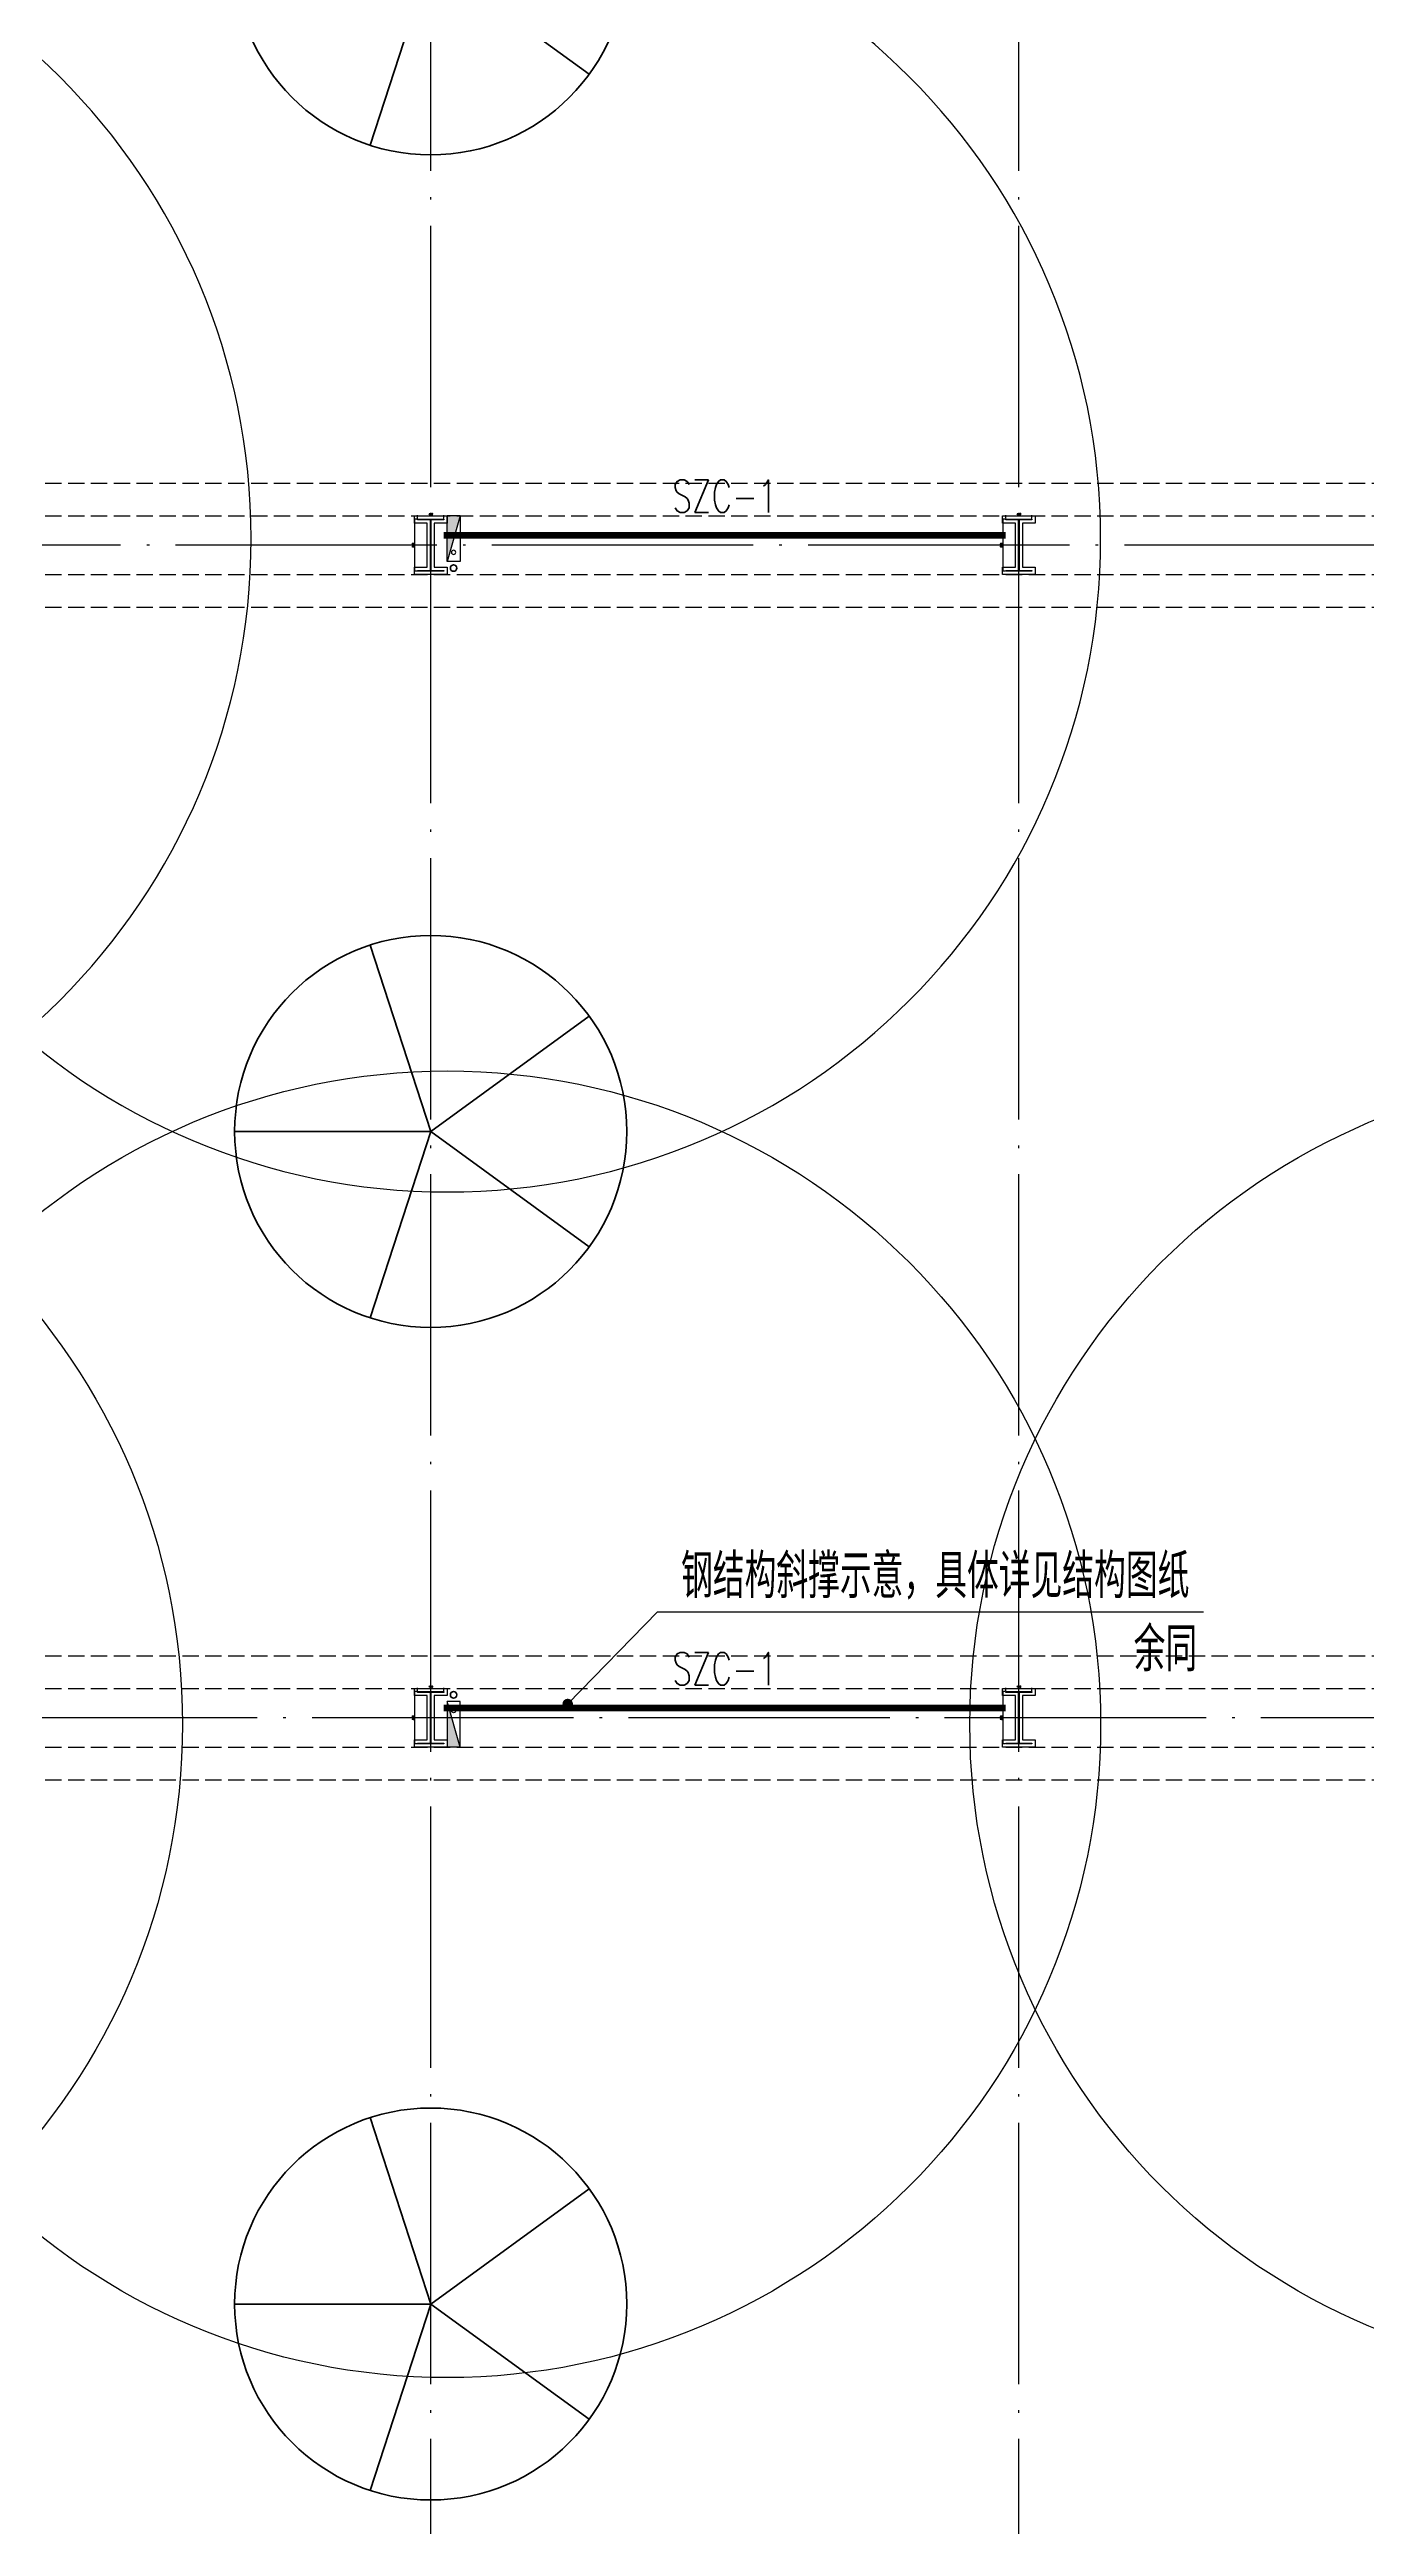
# Model space of a CAD drawing. Extents: x -1313754 to 847533, y 489853 to 941203.
# Drawn here: x -287687 to -267535, y 572440 to 610357 of the extents above; entities that cross this region are included whole.
import ezdxf
from ezdxf.enums import TextEntityAlignment as Align

# ---------------------------------------------------------------- set-up
doc = ezdxf.new("R2010")
doc.units = 0
doc.header["$LTSCALE"] = 1000
doc.header["$MEASUREMENT"] = 0
for name, pattern in [('CENTER', [2, 1.25, -0.25, 0.25, -0.25]), ('DASH', [0.35, 0.25, -0.1]), ('DOTE', [2.42, 2, -0.2, 0.02, -0.2])]:
    doc.linetypes.add(name, pattern=pattern)
doc.layers.get('Defpoints').update_dxf_attribs({"color": 210})
for name, color, linetype in [('A-AXIS-DOTE', 14, 'DOTE'), ('A-AXIS-DP', 126, 'Continuous'), ('A-HATCH-2', 251, 'Continuous'), ('A-LIN-V', 9, 'Continuous'), ('A-WINDOW', 140, 'Continuous'), ('AS-COLN', 6, 'Continuous'), ('AS-WALL', 40, 'Continuous'), ('DIM_SYMB', 3, 'Continuous'), ('PUB_TEXT', 7, 'Continuous'), ('SB_ZF消火栓', 10, 'Continuous'), ('SB_ZF消火栓M', 10, 'Continuous')]:
    doc.layers.add(name, color=color, linetype=linetype)
for name, color, linetype, lineweight in [('LG-ZF消防', 1, 'Continuous', 60), ('THIN', 7, 'Continuous', 0), ('柱间支撑', 6, 'CENTER', 0)]:
    doc.layers.add(name, color=color, linetype=linetype, lineweight=lineweight)
doc.styles.add('_TCH_DIM', font='SIMPLEX', dxfattribs={"bigfont": 'GBCBIG'})
doc.styles.add('_TCH_DIM_T3', font='SIMPLEX', dxfattribs={"width": 0.705882, "bigfont": 'GBCBIG'})
doc.styles.add('TSSD_Rein', font='tj-romans1.shx', dxfattribs={"width": 0.7, "bigfont": 'tj-hztxt.shx'})
doc.dimstyles.new('_TCH_ARCH&&10', dxfattribs={"dimtxt": 29.75, "dimasz": 10, "dimexe": 10, "dimexo": 10, "dimgap": 12.625, "dimtad": 1, "dimdec": 0, "dimzin": 0, "dimdsep": 46, "dimtxsty": '_TCH_DIM_T3', "dimblk": 'ARCHTICK', "dimcen": 0.09, "dimclrt": 7, "dimazin": 2, "dimtfac": 1, "dimtdec": 0, "dimtix": 1, "dimtmove": 2, "dimatfit": 3, "dimfxl": 0, "dimtolj": 1, "dimtzin": 0, "dimarcsym": 0})

# ---------------------------------------------------------------- blocks, each defined once
blk = doc.blocks.new('dote')
at = {"layer": 'A-AXIS-DOTE', "ltscale": 2}
for p, q in [((-52117.8, -264080), (-52117.8, -75950)), ((-61117.8, -264080), (-61117.8, -178600)), ((98696.4, -202050), (-97273.6, -202050)), ((100786.4, -220000), (-97273.6, -220000))]:
    blk.add_line(p, q, dxfattribs=at)
blk = doc.blocks.new('4324324')
at = {"layer": 'A-HATCH-2', "linetype": 'DASH'}
for p, q in [((-294754.2, 603720.1), (-128854.2, 603720.1)), ((-294754.2, 603220.1), (-128854.2, 603220.1)), ((-294754.2, 602320), (-128854.2, 602320)), ((-294754.2, 601820), (-128854.2, 601820)), ((-294754.2, 585770.1), (-128854.2, 585770.1)), ((-294754.2, 585270.1), (-128854.2, 585270.1)), ((-307354.2, 584369.9), (-128854.2, 584369.9)), ((-307354.2, 583869.9), (-128854.2, 583869.9))]:
    blk.add_line(p, q, dxfattribs=at)
blk = doc.blocks.new('w4324324')
at = {"layer": 'A-HATCH-2', "lineweight": 60}
for q in [(-1694760, 686605), (-1697614, 684532), (-1691907, 684532), (-1696524, 681178), (-1692997, 681178)]:
    blk.add_line((-1694760, 683605), q, dxfattribs=at)
blk.add_circle((-1694760, 683605), 3000, dxfattribs=at)
blk = doc.blocks.new('342343')
at = {"layer": 'A-LIN-V'}
for p in [(1048660, 81556), (1066610, 81556), (1084560, 81556)]:
    blk.add_blockref('w4324324', p, dxfattribs=at)
blk = doc.blocks.new('_ArchTick')
at = {"color": 0, "linetype": 'ByBlock', "const_width": 0.4}
blk.add_lwpolyline([(-0.5, -0.5), (0.5, 0.5)], dxfattribs=at)
blk = doc.blocks.new('*D1767')
at = {"layer": 'A-AXIS-DP', "color": 0, "lineweight": -2}
for p, q in [((-165054, 621030), (-165054, 621079)), ((-165054, 621069), (-164654, 621069)), ((-164654, 621030), (-164654, 621079))]:
    blk.add_line(p, q, dxfattribs=at)
at = {"layer": 'Defpoints', "color": 0}
for p in [(-165054, 621020), (-164654, 621069), (-164654, 621020)]:
    blk.add_point(p, dxfattribs=at)
at = {"layer": 'A-AXIS-DP', "color": 0, "lineweight": -2, "xscale": 10, "yscale": 10, "zscale": 10, "rotation": 180}
blk.add_blockref('_ArchTick', (-165054, 621069), dxfattribs=at)
at = {"layer": 'A-AXIS-DP', "color": 0, "lineweight": -2, "xscale": 10, "yscale": 10, "zscale": 10}
blk.add_blockref('_ArchTick', (-164654, 621069), dxfattribs=at)
at = {"layer": 'A-AXIS-DP', "color": 7, "insert": (-164854, 621096), "char_height": 29.8, "attachment_point": 5, "style": '_TCH_DIM_T3'}
blk.add_mtext('\\A1;400', dxfattribs=at)
blk = doc.blocks.new('*D1768')
at = {"layer": 'A-AXIS-DP', "color": 0, "lineweight": -2}
for p, q in [((-165064, 621020), (-165105, 621020)), ((-165095, 620220), (-165095, 621020)), ((-165064, 620220), (-165105, 620220))]:
    blk.add_line(p, q, dxfattribs=at)
at = {"layer": 'Defpoints', "color": 0}
for p in [(-165095, 621020), (-165054, 621020), (-165054, 620220)]:
    blk.add_point(p, dxfattribs=at)
at = {"layer": 'A-AXIS-DP', "color": 0, "lineweight": -2, "xscale": 10, "yscale": 10, "zscale": 10}
for p, rotation in [((-165095, 621020), 90), ((-165095, 620220), 270)]:
    blk.add_blockref('_ArchTick', p, dxfattribs=dict(at, rotation=rotation))
at = {"layer": 'A-AXIS-DP', "color": 7, "insert": (-165123, 620620), "char_height": 29.8, "attachment_point": 5, "rotation": 90, "style": '_TCH_DIM_T3'}
blk.add_mtext('\\A1;800', dxfattribs=at)
blk = doc.blocks.new('23124232432')
at = {"layer": 'DIM_SYMB'}
for p, q in [((-279758, 585031), (-278384, 586441)), ((-278384, 586441), (-270031, 586441))]:
    blk.add_line(p, q, dxfattribs=at)
at = {"layer": 'DIM_SYMB', "const_width": 80}
blk.add_lwpolyline([(-279786, 585002, 1), (-279730, 585059, 1)], format="xyb", close=True, dxfattribs=at)
at = {"layer": '柱间支撑', "const_width": 100}
for points in [[(-273054, 602920), (-281654, 602920)], [(-273054, 584970), (-281654, 584970)]]:
    blk.add_lwpolyline(points, dxfattribs=at)
at = {"layer": 'PUB_TEXT', "style": '_TCH_DIM'}
for s, height, p in [('钢结构斜撑示意，具体详见结构图纸', 675.18, (-278023, 586651)), ('余同', 675.2, (-271098, 585531))]:
    blk.add_text(s, height=height, dxfattribs=at).set_placement(p)
at = {"layer": 'THIN', "style": 'TSSD_Rein', "width": 0.7}
for p in [(-277354, 603120), (-277354, 585170)]:
    blk.add_text('SZC-1', height=500, dxfattribs=at).set_placement(p, align=Align.BOTTOM_CENTER)
blk = doc.blocks.new('A$C5D961328')
at = {"layer": 'SB_ZF消火栓'}
blk.add_hatch(color=256, dxfattribs=at).paths.add_polyline_path([(0, 40), (700, 40), (700, 240)])
at = {"layer": 'A-LIN-V', "ltscale": 500}
blk.add_circle((350, 40), 10001, dxfattribs=at)
at = {"layer": 'SB_ZF消火栓'}
for p, q in [((700, 240), (0, 240)), ((0, 240), (0, 40)), ((700, 240), (0, 40)), ((0, 40), (700, 40)), ((700, 240), (700, 40))]:
    blk.add_line(p, q, dxfattribs=at)
at = {"layer": 'SB_ZF消火栓', "color": 1}
blk.add_circle((140, 140), 32.5, dxfattribs=at)
blk = doc.blocks.new('we42342343234')
at = {"layer": 'LG-ZF消防'}
for centre in [(-281504, 602420), (-281504, 585170)]:
    blk.add_circle(centre, 50, dxfattribs=at)
at = {"layer": 'SB_ZF消火栓M', "xscale": -1, "rotation": 270}
for p in [(-294644, 602520), (-281644, 602520)]:
    blk.add_blockref('A$C5D961328', p, dxfattribs=at)
at = {"layer": 'SB_ZF消火栓M'}
for p, rotation in [((-295304, 584760), 180), ((-281644, 585070), 270), ((-263644, 585070), 270)]:
    blk.add_blockref('A$C5D961328', p, dxfattribs=dict(at, rotation=rotation))
blk = doc.blocks.new('234243242332')
at = {"layer": 'SB_ZF消火栓'}
blk.add_blockref('we42342343234', (0, 0), dxfattribs=at)
blk = doc.blocks.new('w42343243')
at = {"layer": 'A-HATCH-2'}
blk.add_lwpolyline([(-165104.2, 621070), (-164604.2, 621070), (-164604.2, 620958), (-164800.2, 620958), (-164800.2, 620282), (-164604.2, 620282), (-164604.2, 620170), (-165104.2, 620170), (-165104.2, 620282), (-164908.2, 620282), (-164908.2, 620958), (-165104.2, 620958)], close=True, dxfattribs=at)
at = {"layer": 'AS-COLN', "color": 3}
blk.add_lwpolyline([(-165054.2, 621020), (-164654.2, 621020), (-164654.2, 621008), (-164850.2, 621008), (-164850.2, 620232), (-164654.2, 620232), (-164654.2, 620220), (-165054.2, 620220), (-165054.2, 620232), (-164858.2, 620232), (-164858.2, 621008), (-165054.2, 621008)], close=True, dxfattribs=at)
at = {"layer": 'A-AXIS-DP'}
for p1, p2, distance, picture, middle in [((-165054.2, 621020), (-164654.2, 621020), 48.8, '*D1767', (-164854.2, 621096.2)), ((-165054.2, 620220), (-165054.2, 621020), 41.2, '*D1768', (-165122.9, 620620))]:
    dim = blk.add_aligned_dim(p1=p1, p2=p2, distance=distance, dimstyle='_TCH_ARCH&&10', dxfattribs=at)
    dim.commit()
    dim.dimension.update_dxf_attribs({"geometry": picture, "text_midpoint": middle})
blk = doc.blocks.new('42343')
at = {"layer": 'A-WINDOW'}
for p in [(-117000, -17850), (-108000, -17850), (-117000, -35800), (-108000, -35800)]:
    blk.add_blockref('w42343243', p, dxfattribs=at)

msp = doc.modelspace()

# ---------------------------------------------------------------- block references
at = {"layer": 'A-LIN-V', "rotation": 90}
msp.add_blockref('342343', (483306.5, 1221945), dxfattribs=at)
at = {"layer": 'A-WINDOW'}
for name in ['42343', '4324324']:
    msp.add_blockref(name, (0, 0), dxfattribs=at)
at = {"layer": 'AS-WALL'}
msp.add_blockref('dote', (-220736.4, 804820), dxfattribs=at)
at = {"layer": 'SB_ZF消火栓', "linetype": 'Continuous'}
msp.add_blockref('234243242332', (0, 0), dxfattribs=at)
at = {"layer": '柱间支撑'}
msp.add_blockref('23124232432', (0, 0), dxfattribs=at)

doc.saveas('drawing.dxf')
